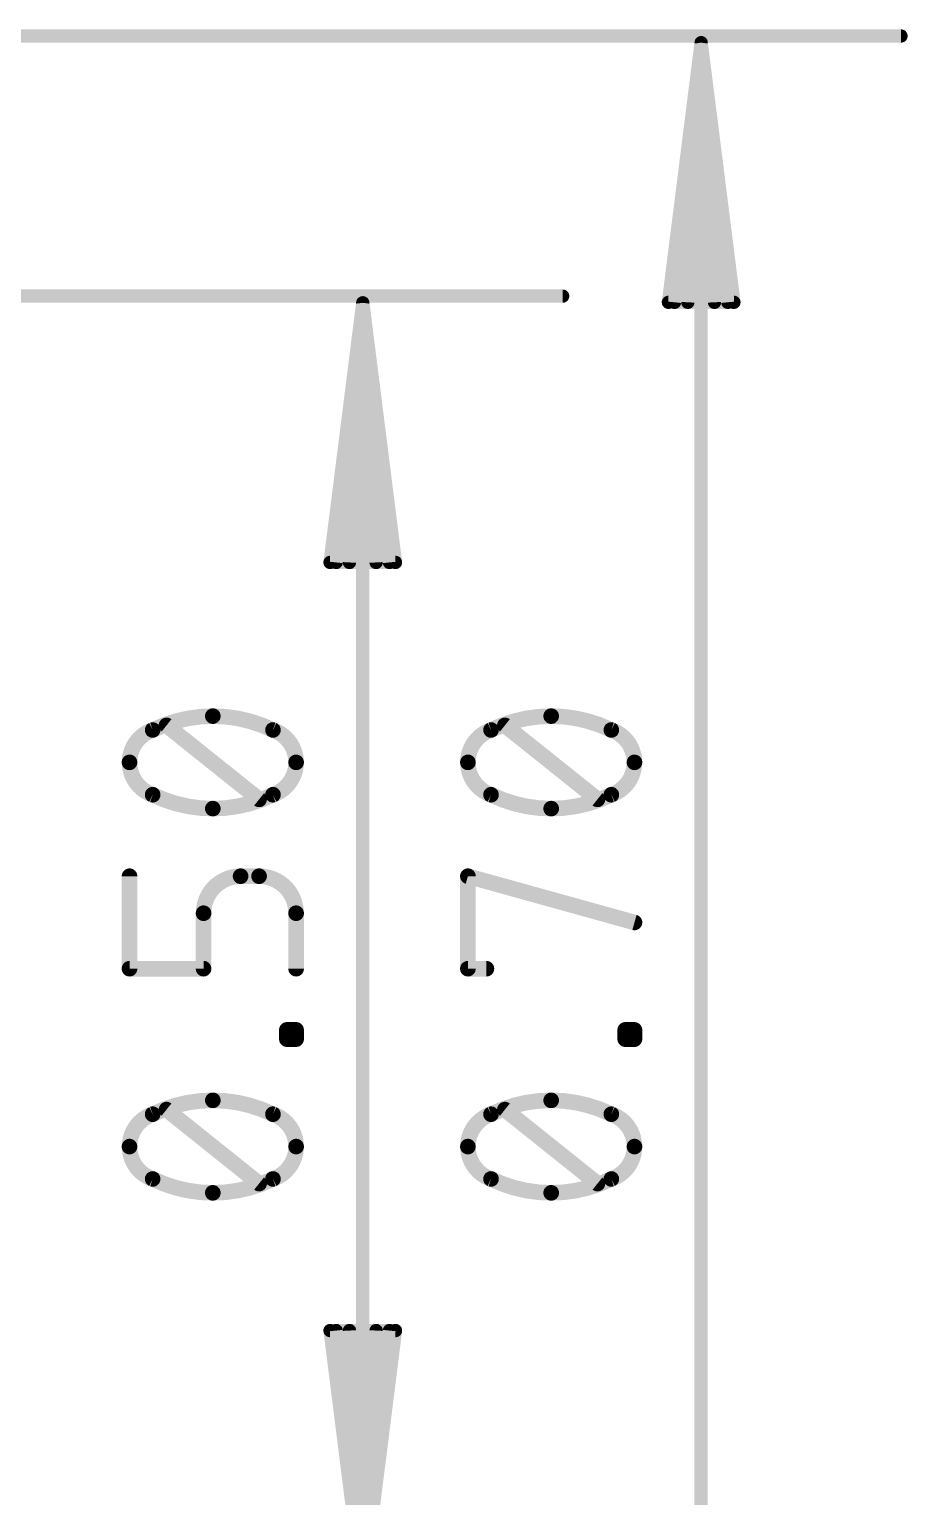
# Model space of a CAD drawing. Extents: x -0.1 to 34.3, y -4.7 to 17.9.
# Drawn here: x 25.7 to 34.27, y 3.52 to 17.85 of the extents above; entities that cross this region are included whole.
import ezdxf

# ---------------------------------------------------------------- set-up
doc = ezdxf.new("R2010")
doc.units = 0
doc.layers.add('47', color=253, linetype='CONTINUOUS')

msp = doc.modelspace()

# ---------------------------------------------------------------- linework, layer by layer
at = {"layer": '47'}
for points, const_width in [([(22.86, 17.78), (34.208, 17.78)], 0.13), ([(32.258, 17.715), (31.9388, 15.18)], 0.13), ([(32.258, 17.715), (31.998, 15.18)], 0.13), ([(32.258, 17.715), (32.128, 15.18)], 0.13), ([(32.258, 17.715), (32.258, 0.065)], 0.13), ([(32.5772, 15.18), (32.258, 17.715)], 0.13), ([(32.388, 15.18), (32.258, 17.715)], 0.13), ([(32.518, 15.18), (32.258, 17.715)], 0.13), ([(22.86, 15.24), (30.906, 15.24)], 0.13), ([(28.956, 15.175), (28.6368, 12.64)], 0.13), ([(28.956, 15.175), (28.696, 12.64)], 0.13), ([(28.956, 15.175), (28.826, 12.64)], 0.13), ([(28.956, 15.175), (28.956, 2.605)], 0.13), ([(29.2752, 12.64), (28.956, 15.175)], 0.13), ([(29.086, 12.64), (28.956, 15.175)], 0.13), ([(29.216, 12.64), (28.956, 15.175)], 0.13), ([(31.9388, 15.18), (32.5772, 15.18)], 0.13), ([(28.6368, 12.64), (29.2752, 12.64)], 0.13), ([(27.9441, 10.3266), (27.0409, 11.0491)], 0.1524), ([(31.2461, 10.3266), (30.3429, 11.0491)], 0.1524), ([(26.6797, 8.6732), (26.6797, 9.5763)], 0.1524), ([(27.9441, 9.5763), (27.7634, 9.5763)], 0.1524), ([(29.9817, 8.6732), (29.9817, 9.5763)], 0.1524), ([(29.9817, 9.5763), (31.6073, 9.1247)], 0.1524), ([(27.4022, 9.215), (27.4022, 8.6732)], 0.1524), ([(28.3053, 8.6732), (28.3053, 9.215)], 0.1524), ([(27.4022, 8.6732), (26.6797, 8.6732)], 0.1524), ([(30.1623, 8.6732), (29.9817, 8.6732)], 0.1524), ([(28.215, 7.9854), (28.215, 8.0757)], 0.1524), ([(28.215, 8.0757), (28.3053, 8.0757)], 0.1524), ([(28.3053, 7.9854), (28.215, 7.9854)], 0.1524), ([(28.3053, 8.0757), (28.3053, 7.9854)], 0.1524), ([(31.517, 7.9854), (31.517, 8.0757)], 0.1524), ([(31.517, 8.0757), (31.6073, 8.0757)], 0.1524), ([(31.6073, 7.9854), (31.517, 7.9854)], 0.1524), ([(31.6073, 8.0757), (31.6073, 7.9854)], 0.1524), ([(27.9441, 6.5751), (27.0409, 7.2976)], 0.1524), ([(31.2461, 6.5751), (30.3429, 7.2976)], 0.1524), ([(28.956, 2.605), (28.6368, 5.14)], 0.13), ([(28.6368, 5.14), (29.2752, 5.14)], 0.13), ([(28.956, 2.605), (28.696, 5.14)], 0.13), ([(28.956, 2.605), (28.826, 5.14)], 0.13), ([(29.2752, 5.14), (28.956, 2.605)], 0.13), ([(29.086, 5.14), (28.956, 2.605)], 0.13), ([(29.216, 5.14), (28.956, 2.605)], 0.13)]:
    msp.add_lwpolyline(points, dxfattribs=dict(at, const_width=const_width))
for points, const_width in [([(32.2905, 17.715, 1), (32.2255, 17.715)], 0.065), ([(32.2902, 17.7191, 1), (32.2258, 17.7109)], 0.065), ([(32.2905, 17.7133, 1), (32.2255, 17.7167)], 0.065), ([(32.2905, 17.7167, 1), (32.2255, 17.7133)], 0.065), ([(32.2903, 17.7183, 1), (32.2257, 17.7117)], 0.065), ([(32.2903, 17.7117, 1), (32.2257, 17.7183)], 0.065), ([(32.2902, 17.7109, 1), (32.2258, 17.7191)], 0.065), ([(34.208, 17.7475, 1), (34.208, 17.8125)], 0.065), ([(28.9885, 15.175, 1), (28.9235, 15.175)], 0.065), ([(28.9882, 15.1791, 1), (28.9238, 15.1709)], 0.065), ([(28.9885, 15.1733, 1), (28.9235, 15.1767)], 0.065), ([(28.9885, 15.1767, 1), (28.9235, 15.1733)], 0.065), ([(28.9883, 15.1783, 1), (28.9237, 15.1717)], 0.065), ([(28.9883, 15.1717, 1), (28.9237, 15.1783)], 0.065), ([(28.9882, 15.1709, 1), (28.9238, 15.1791)], 0.065), ([(30.906, 15.2075, 1), (30.906, 15.2725)], 0.065), ([(31.9065, 15.1841, 1), (31.971, 15.1759)], 0.065), ([(31.9388, 15.2125, 1), (31.9388, 15.1475)], 0.065), ([(31.9657, 15.1833, 1), (32.0303, 15.1767)], 0.065), ([(32.0955, 15.1817, 1), (32.1605, 15.1783)], 0.065), ([(32.3555, 15.1783, 1), (32.4205, 15.1817)], 0.065), ([(32.4857, 15.1767, 1), (32.5503, 15.1833)], 0.065), ([(32.545, 15.1759, 1), (32.6095, 15.1841)], 0.065), ([(32.5772, 15.1475, 1), (32.5772, 15.2125)], 0.065), ([(28.6045, 12.6441, 1), (28.669, 12.6359)], 0.065), ([(28.6368, 12.6725, 1), (28.6368, 12.6075)], 0.065), ([(28.6637, 12.6433, 1), (28.7283, 12.6367)], 0.065), ([(28.7935, 12.6417, 1), (28.8585, 12.6383)], 0.065), ([(29.0535, 12.6383, 1), (29.1185, 12.6417)], 0.065), ([(29.1837, 12.6367, 1), (29.2483, 12.6433)], 0.065), ([(29.243, 12.6359, 1), (29.3075, 12.6441)], 0.065), ([(29.2752, 12.6075, 1), (29.2752, 12.6725)], 0.065), ([(27.4925, 11.1394, 0.1139), (26.9055, 11.0039)], 0.1524), ([(28.0795, 11.0039, 0.1139), (27.4925, 11.1394)], 0.1524), ([(27.4925, 11.1775, 1), (27.4925, 11.1013)], 0.0762), ([(27.4925, 11.1013, 1), (27.4925, 11.1775)], 0.0762), ([(30.7945, 11.1394, 0.1139), (30.2075, 11.0039)], 0.1524), ([(31.3815, 11.0039, 0.1139), (30.7945, 11.1394)], 0.1524), ([(30.7945, 11.1775, 1), (30.7945, 11.1013)], 0.0762), ([(30.7945, 11.1013, 1), (30.7945, 11.1775)], 0.0762), ([(26.9055, 11.0039, 0.3205), (26.6797, 10.6879)], 0.1524), ([(26.8888, 11.0382, 1), (26.9222, 10.9697)], 0.0762), ([(26.9178, 10.9679, 1), (26.8931, 11.04)], 0.0762), ([(27.0647, 11.0789, 1), (27.0171, 11.0193)], 0.0762), ([(28.0919, 11.04, 1), (28.0672, 10.9679)], 0.0762), ([(28.3053, 10.6879, 0.3205), (28.0795, 11.0039)], 0.1524), ([(28.0628, 10.9697, 1), (28.0962, 11.0382)], 0.0762), ([(30.2075, 11.0039, 0.3205), (29.9817, 10.6879)], 0.1524), ([(30.1908, 11.0382, 1), (30.2242, 10.9697)], 0.0762), ([(30.2198, 10.9679, 1), (30.1951, 11.04)], 0.0762), ([(30.3667, 11.0789, 1), (30.3191, 11.0193)], 0.0762), ([(31.3939, 11.04, 1), (31.3692, 10.9679)], 0.0762), ([(31.6073, 10.6879, 0.3205), (31.3815, 11.0039)], 0.1524), ([(31.3648, 10.9697, 1), (31.3982, 11.0382)], 0.0762), ([(26.6797, 10.6879, 0.3205), (26.9055, 10.3718)], 0.1524), ([(26.7178, 10.6879, 1), (26.6416, 10.6879)], 0.0762), ([(28.0795, 10.3718, 0.3205), (28.3053, 10.6879)], 0.1524), ([(28.3434, 10.6879, 1), (28.2672, 10.6879)], 0.0762), ([(29.9817, 10.6879, 0.3205), (30.2075, 10.3718)], 0.1524), ([(30.0198, 10.6879, 1), (29.9436, 10.6879)], 0.0762), ([(31.3815, 10.3718, 0.3205), (31.6073, 10.6879)], 0.1524), ([(31.6454, 10.6879, 1), (31.5692, 10.6879)], 0.0762), ([(26.6416, 10.6879, 1), (26.7178, 10.6879)], 0.0762), ([(28.2672, 10.6879, 1), (28.3434, 10.6879)], 0.0762), ([(29.9436, 10.6879, 1), (30.0198, 10.6879)], 0.0762), ([(31.5692, 10.6879, 1), (31.6454, 10.6879)], 0.0762), ([(26.9055, 10.3718, 0.1139), (27.4925, 10.2363)], 0.1524), ([(26.9222, 10.406, 1), (26.8888, 10.3375)], 0.0762), ([(26.8931, 10.3357, 1), (26.9178, 10.4078)], 0.0762), ([(27.4925, 10.2363, 0.1139), (28.0795, 10.3718)], 0.1524), ([(27.9203, 10.2969, 1), (27.9679, 10.3564)], 0.0762), ([(28.0672, 10.4078, 1), (28.0919, 10.3357)], 0.0762), ([(28.0962, 10.3375, 1), (28.0628, 10.406)], 0.0762), ([(30.2075, 10.3718, 0.1139), (30.7945, 10.2363)], 0.1524), ([(30.2242, 10.406, 1), (30.1908, 10.3375)], 0.0762), ([(30.1951, 10.3357, 1), (30.2198, 10.4078)], 0.0762), ([(30.7945, 10.2363, 0.1139), (31.3815, 10.3718)], 0.1524), ([(31.2223, 10.2969, 1), (31.2699, 10.3564)], 0.0762), ([(31.3692, 10.4078, 1), (31.3939, 10.3357)], 0.0762), ([(31.3982, 10.3375, 1), (31.3648, 10.406)], 0.0762), ([(27.4925, 10.2744, 1), (27.4925, 10.1982)], 0.0762), ([(27.4925, 10.1982, 1), (27.4925, 10.2744)], 0.0762), ([(30.7945, 10.2744, 1), (30.7945, 10.1982)], 0.0762), ([(30.7945, 10.1982, 1), (30.7945, 10.2744)], 0.0762), ([(26.7178, 9.5763, 1), (26.6416, 9.5763)], 0.0762), ([(27.7634, 9.5763, 0.4142), (27.4022, 9.215)], 0.1524), ([(27.7634, 9.6144, 1), (27.7634, 9.5382)], 0.0762), ([(27.7634, 9.5382, 1), (27.7634, 9.6144)], 0.0762), ([(28.3053, 9.215, 0.4142), (27.9441, 9.5763)], 0.1524), ([(27.9441, 9.6144, 1), (27.9441, 9.5382)], 0.0762), ([(27.9441, 9.5382, 1), (27.9441, 9.6144)], 0.0762), ([(30.0198, 9.5763, 1), (29.9436, 9.5763)], 0.0762), ([(29.9919, 9.613, 1), (29.9715, 9.5396)], 0.0762), ([(27.4403, 9.215, 1), (27.3641, 9.215)], 0.0762), ([(27.3641, 9.215, 1), (27.4403, 9.215)], 0.0762), ([(28.3434, 9.215, 1), (28.2672, 9.215)], 0.0762), ([(28.2672, 9.215, 1), (28.3434, 9.215)], 0.0762), ([(31.5971, 9.088, 1), (31.6175, 9.1614)], 0.0762), ([(26.6797, 8.7113, 1), (26.6797, 8.6351)], 0.0762), ([(27.4022, 8.6351, 1), (27.4022, 8.7113)], 0.0762), ([(29.9817, 8.7113, 1), (29.9817, 8.6351)], 0.0762), ([(30.1623, 8.6351, 1), (30.1623, 8.7113)], 0.0762), ([(26.6416, 8.6732, 1), (26.7178, 8.6732)], 0.0762), ([(27.3641, 8.6732, 1), (27.4403, 8.6732)], 0.0762), ([(28.2672, 8.6732, 1), (28.3434, 8.6732)], 0.0762), ([(29.9436, 8.6732, 1), (30.0198, 8.6732)], 0.0762), ([(28.2531, 8.0757, 1), (28.1769, 8.0757)], 0.0762), ([(28.215, 8.1138, 1), (28.215, 8.0376)], 0.0762), ([(28.215, 8.0235, 1), (28.215, 7.9473)], 0.0762), ([(28.1769, 7.9854, 1), (28.2531, 7.9854)], 0.0762), ([(28.3434, 8.0757, 1), (28.2672, 8.0757)], 0.0762), ([(28.2672, 7.9854, 1), (28.3434, 7.9854)], 0.0762), ([(28.3053, 8.0376, 1), (28.3053, 8.1138)], 0.0762), ([(28.3053, 7.9473, 1), (28.3053, 8.0235)], 0.0762), ([(31.5551, 8.0757, 1), (31.4789, 8.0757)], 0.0762), ([(31.517, 8.1138, 1), (31.517, 8.0376)], 0.0762), ([(31.517, 8.0235, 1), (31.517, 7.9473)], 0.0762), ([(31.4789, 7.9854, 1), (31.5551, 7.9854)], 0.0762), ([(31.6454, 8.0757, 1), (31.5692, 8.0757)], 0.0762), ([(31.5692, 7.9854, 1), (31.6454, 7.9854)], 0.0762), ([(31.6073, 8.0376, 1), (31.6073, 8.1138)], 0.0762), ([(31.6073, 7.9473, 1), (31.6073, 8.0235)], 0.0762), ([(27.4925, 7.3879, 0.1139), (26.9055, 7.2525)], 0.1524), ([(28.0795, 7.2525, 0.1139), (27.4925, 7.3879)], 0.1524), ([(27.4925, 7.426, 1), (27.4925, 7.3498)], 0.0762), ([(27.4925, 7.3498, 1), (27.4925, 7.426)], 0.0762), ([(30.7945, 7.3879, 0.1139), (30.2075, 7.2525)], 0.1524), ([(31.3815, 7.2525, 0.1139), (30.7945, 7.3879)], 0.1524), ([(30.7945, 7.426, 1), (30.7945, 7.3498)], 0.0762), ([(30.7945, 7.3498, 1), (30.7945, 7.426)], 0.0762), ([(26.9055, 7.2525, 0.3205), (26.6797, 6.9364)], 0.1524), ([(26.8888, 7.2867, 1), (26.9222, 7.2182)], 0.0762), ([(26.9178, 7.2164, 1), (26.8931, 7.2885)], 0.0762), ([(27.0647, 7.3274, 1), (27.0171, 7.2679)], 0.0762), ([(28.3053, 6.9364, 0.3205), (28.0795, 7.2525)], 0.1524), ([(28.0919, 7.2885, 1), (28.0672, 7.2164)], 0.0762), ([(28.0628, 7.2182, 1), (28.0962, 7.2867)], 0.0762), ([(30.2075, 7.2525, 0.3205), (29.9817, 6.9364)], 0.1524), ([(30.1908, 7.2867, 1), (30.2242, 7.2182)], 0.0762), ([(30.2198, 7.2164, 1), (30.1951, 7.2885)], 0.0762), ([(30.3667, 7.3274, 1), (30.3191, 7.2679)], 0.0762), ([(31.6073, 6.9364, 0.3205), (31.3815, 7.2525)], 0.1524), ([(31.3939, 7.2885, 1), (31.3692, 7.2164)], 0.0762), ([(31.3648, 7.2182, 1), (31.3982, 7.2867)], 0.0762), ([(26.6797, 6.9364, 0.3205), (26.9055, 6.6203)], 0.1524), ([(26.7178, 6.9364, 1), (26.6416, 6.9364)], 0.0762), ([(26.6416, 6.9364, 1), (26.7178, 6.9364)], 0.0762), ([(28.0795, 6.6203, 0.3205), (28.3053, 6.9364)], 0.1524), ([(28.3434, 6.9364, 1), (28.2672, 6.9364)], 0.0762), ([(28.2672, 6.9364, 1), (28.3434, 6.9364)], 0.0762), ([(29.9817, 6.9364, 0.3205), (30.2075, 6.6203)], 0.1524), ([(30.0198, 6.9364, 1), (29.9436, 6.9364)], 0.0762), ([(29.9436, 6.9364, 1), (30.0198, 6.9364)], 0.0762), ([(31.3815, 6.6203, 0.3205), (31.6073, 6.9364)], 0.1524), ([(31.6454, 6.9364, 1), (31.5692, 6.9364)], 0.0762), ([(31.5692, 6.9364, 1), (31.6454, 6.9364)], 0.0762), ([(26.9055, 6.6203, 0.1139), (27.4925, 6.4848)], 0.1524), ([(26.9222, 6.6545, 1), (26.8888, 6.586)], 0.0762), ([(26.8931, 6.5842, 1), (26.9178, 6.6563)], 0.0762), ([(27.4925, 6.4848, 0.1139), (28.0795, 6.6203)], 0.1524), ([(27.9203, 6.5454, 1), (27.9679, 6.6049)], 0.0762), ([(28.0672, 6.6563, 1), (28.0919, 6.5842)], 0.0762), ([(28.0962, 6.586, 1), (28.0628, 6.6545)], 0.0762), ([(30.2075, 6.6203, 0.1139), (30.7945, 6.4848)], 0.1524), ([(30.2242, 6.6545, 1), (30.1908, 6.586)], 0.0762), ([(30.1951, 6.5842, 1), (30.2198, 6.6563)], 0.0762), ([(30.7945, 6.4848, 0.1139), (31.3815, 6.6203)], 0.1524), ([(31.2223, 6.5454, 1), (31.2699, 6.6049)], 0.0762), ([(31.3692, 6.6563, 1), (31.3939, 6.5842)], 0.0762), ([(31.3982, 6.586, 1), (31.3648, 6.6545)], 0.0762), ([(27.4925, 6.5229, 1), (27.4925, 6.4467)], 0.0762), ([(27.4925, 6.4467, 1), (27.4925, 6.5229)], 0.0762), ([(30.7945, 6.5229, 1), (30.7945, 6.4467)], 0.0762), ([(30.7945, 6.4467, 1), (30.7945, 6.5229)], 0.0762), ([(28.669, 5.1441, 1), (28.6045, 5.1359)], 0.065), ([(28.6368, 5.1725, 1), (28.6368, 5.1075)], 0.065), ([(28.7283, 5.1433, 1), (28.6637, 5.1367)], 0.065), ([(28.8585, 5.1417, 1), (28.7935, 5.1383)], 0.065), ([(29.1185, 5.1383, 1), (29.0535, 5.1417)], 0.065), ([(29.2483, 5.1367, 1), (29.1837, 5.1433)], 0.065), ([(29.3075, 5.1359, 1), (29.243, 5.1441)], 0.065), ([(29.2752, 5.1075, 1), (29.2752, 5.1725)], 0.065)]:
    msp.add_lwpolyline(points, format="xyb", dxfattribs=dict(at, const_width=const_width))

doc.saveas('drawing.dxf')
